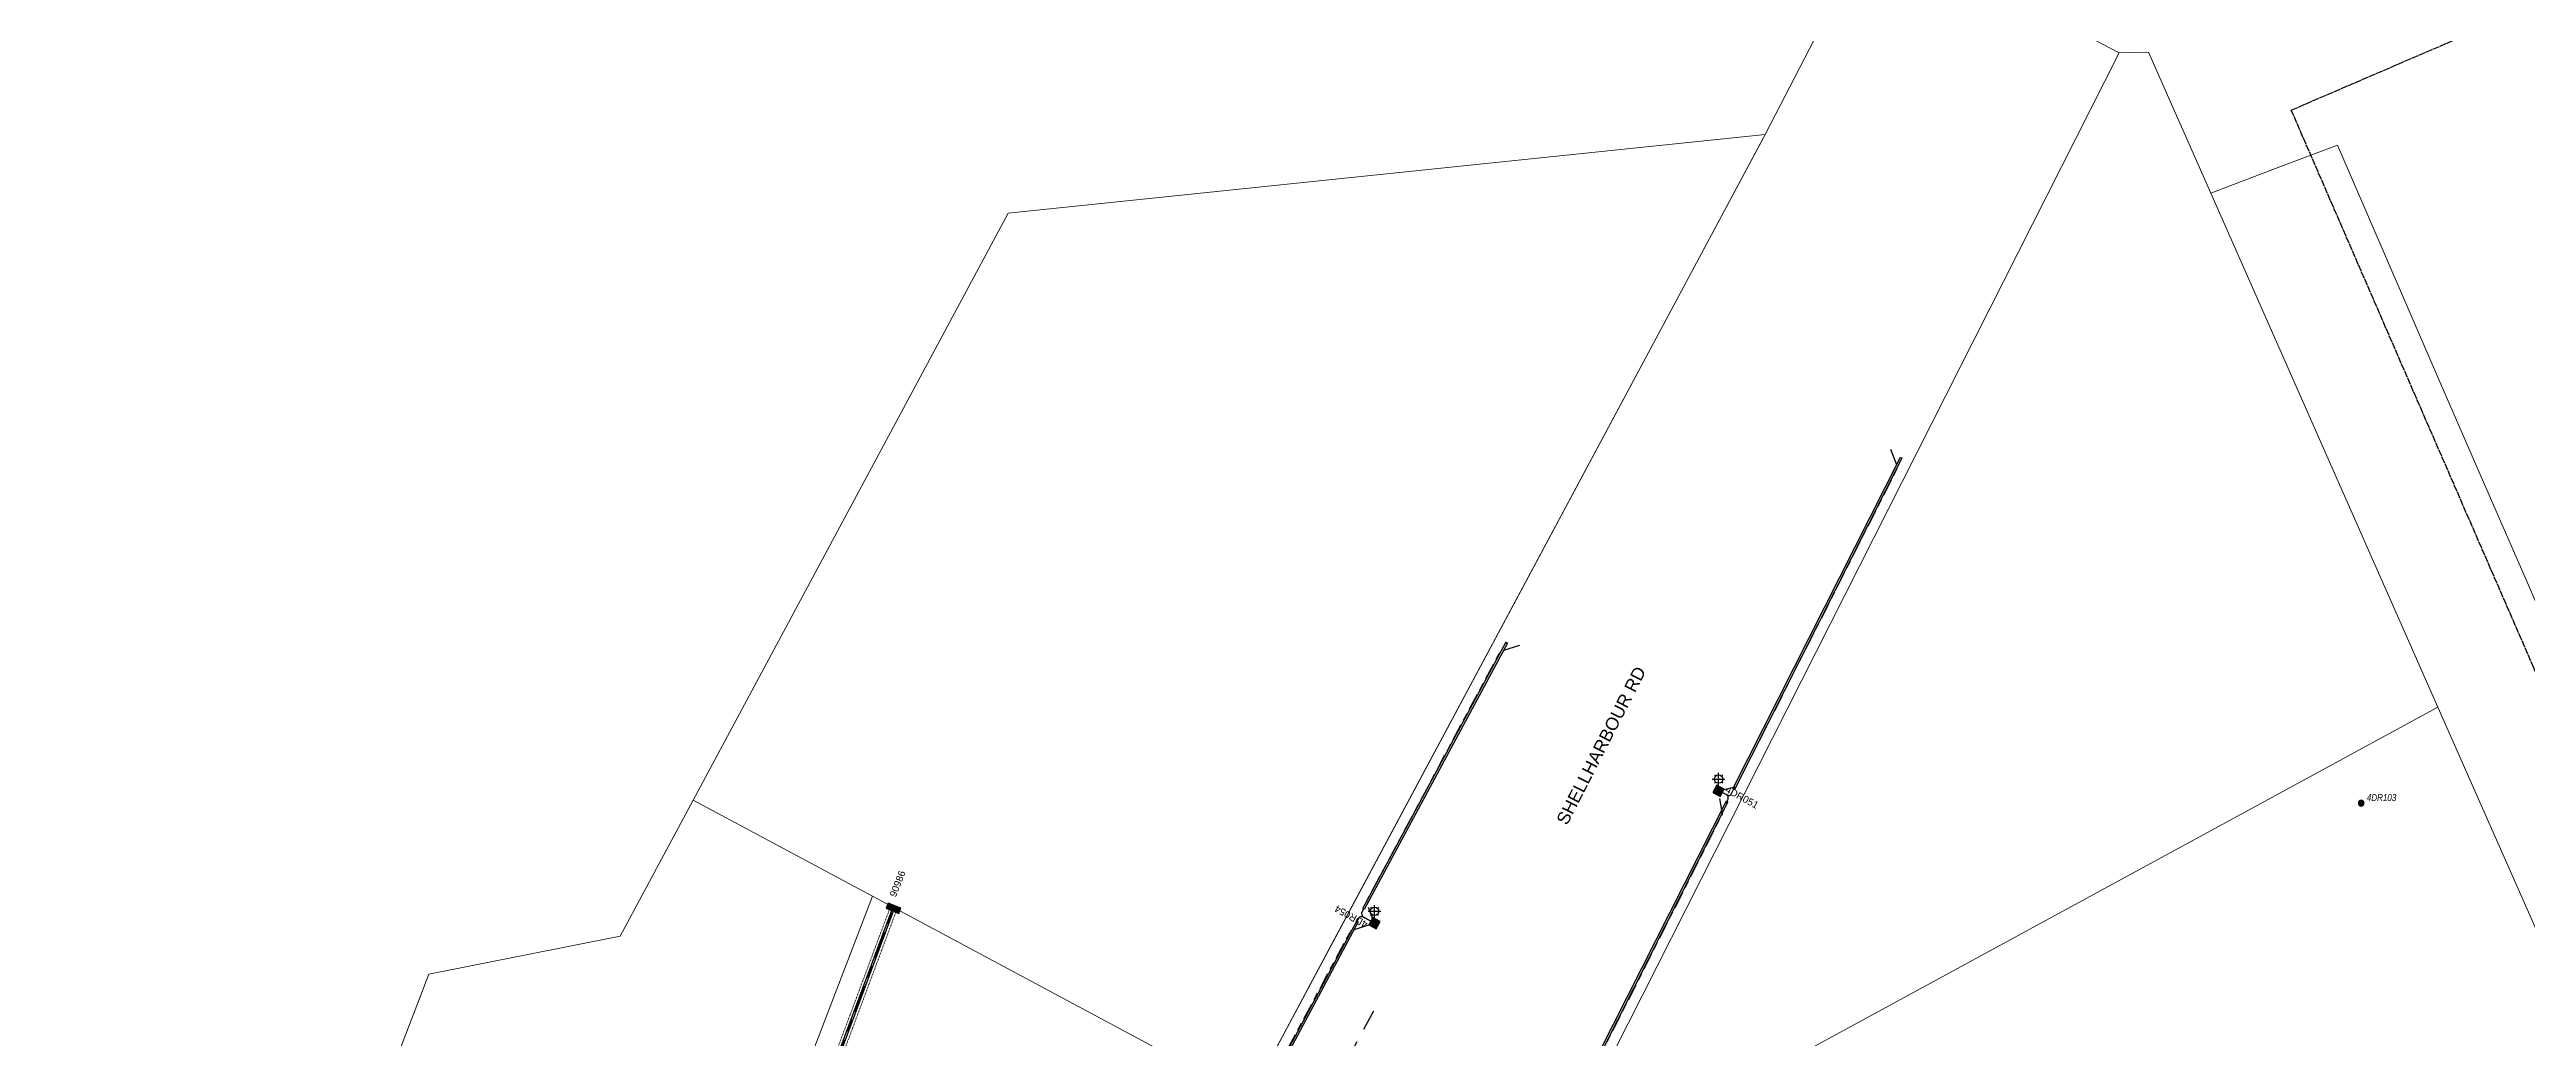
# Model space of a CAD drawing. Header units: metres. Extents: x 303058 to 305172, y 6169922 to 6171978.
# Drawn here: x 303682.6 to 304035.9, y 6171463.7 to 6171604.6 of the extents above; entities that cross this region are included whole.
import ezdxf
from ezdxf.enums import TextEntityAlignment as Align

# ---------------------------------------------------------------- set-up
doc = ezdxf.new("R2010")
doc.units = ezdxf.units.M
for name, pattern in [('Cable Exist OH', [1, 1, 0]), ('Cable Exist UG', [8.2, 4, -1.2, 1.8, -1.2]), ('Dash', [5, 3, -2]), ('HIDDEN', [0.375, 0.25, -0.125]), ('HIDDEN2', [0.1875, 0.125, -0.0625])]:
    doc.linetypes.add(name, pattern=pattern)
doc.layers.get('0').update_dxf_attribs({"color": 6})
for name, color, linetype in [('_User ExFOK', 9, 'Dash'), ('_User_NumColumnExist', 7, 'Continuous'), ('_User_NumPoleExist', 7, 'Continuous'), ('Duct_SP_EXT', 9, 'Continuous'), ('Equip_SP_SL_EXT', 8, 'Continuous'), ('Mains_HV_EXT', 7, 'Continuous'), ('Mains_LV_MOD', 7, 'Continuous'), ('Mains_SL_EXT', 7, 'Continuous'), ('SupportsOH_SP_TR_HV_LV_SL_EXT', 8, 'Continuous'), ('SupportsUG_SP_LV_EXT', 8, 'Continuous'), ('SupportsUG_SP_LV_SL_EXT', 7, 'Continuous'), ('Trench_SP_EXT', 8, 'Continuous')]:
    doc.layers.add(name, color=color, linetype=linetype)
for name, color, linetype, lineweight in [('Cadastre Developer_SP_NEW', 2, 'Continuous', 5), ('Cadastre Land Parcels_SP_EXT', 8, 'Continuous', 5), ('Cadastre Other Property_SP_EXT', 9, 'HIDDEN', 5), ('Cadastre Road Names_SP_HV_LV_SL_EXT', 9, 'Continuous', 5), ('Cadastre Roads_SP_EXT', 7, 'Continuous', 5)]:
    doc.layers.add(name, color=color, linetype=linetype, lineweight=lineweight)
doc.styles.add('COLUMN_LABEL', font='arial.ttf')
doc.styles.add('iecARIAL', font='arial.ttf', dxfattribs={"height": 2})
doc.styles.add('POLE_LABEL', font='ARIALNI.TTF')
doc.styles.get("Standard").update_dxf_attribs({"font": 'arial.ttf'})

# ---------------------------------------------------------------- blocks, each defined once
blk = doc.blocks.new('COLUMN_EXT')
blk.add_hatch(color=256).paths.add_polyline_path([(-1.49, 1.48), (-1.49, -1.49), (1.48, -1.49), (1.48, 1.48)])
blk.add_lwpolyline([(-1.49, -1.49), (1.48, -1.49), (1.48, 1.48), (-1.49, 1.48)], close=True)
at = {"flags": 9}
for tag, style, p in [('STRUCTURE_PLANT_NUMBER', 'POLE_LABEL', (1.81, 0.03)), ('STREET_CODE', 'COLUMN_LABEL', (1.81, -0.2))]:
    blk.add_attdef(tag, text='', height=0.2, dxfattribs=dict(at, style=style)).set_placement(p, align=Align.MIDDLE_LEFT)
at = {"flags": 1}
blk.add_attdef('Z', (1.81, -2.35), '', height=0.2, dxfattribs=at)
at = {"flags": 9}
for tag, p in [('COLUMN_TYPE', (1.81, -0.4)), ('OWNED_BY', (1.81, -0.6)), ('STATE', (1.81, -0.8)), ('USAGE', (1.81, -1)), ('STREETNAME', (1.81, -1.6)), ('SUBURB', (1.81, -1.8)), ('LEGEND', (1.81, -1.2)), ('LOCATION', (1.81, -1.4)), ('NOTES', (1.81, -2))]:
    blk.add_attdef(tag, text='', height=0.2, dxfattribs=at).set_placement(p, align=Align.MIDDLE_LEFT)
at = {"layer": '_User_NumColumnExist', "style": 'COLUMN_LABEL', "flags": 8}
blk.add_attdef('ASSET_NUM', text='', height=2.5, dxfattribs=at).set_placement((2, 2), align=Align.MIDDLE_LEFT)
blk = doc.blocks.new('PILLAR_EXT')
blk.add_hatch(color=256).paths.add_polyline_path([(-2.475, 0.99), (-2.475, -0.99), (2.475, -0.99), (2.475, 0.99)])
blk.add_lwpolyline([(-2.475, -0.99), (2.475, -0.99), (2.475, 0.99), (-2.475, 0.99)], close=True)
for tag, p, flags in [('OWNED_BY', (0, -0.2), 9), ('STATE', (0, -0.4), 9), ('SUPPORT_TYPE', (0, -0.6), 9), ('STREETNAME', (0, -1.8), 9), ('SUBURB', (0, -2), 1), ('USAGE', (0, -0.8), 9), ('LEGEND', (0, -1), 9), ('LOCATION', (0, -1.2), 9), ('NOTES', (0, -1.4), 9), ('PARENT', (0, -1.6), 9)]:
    blk.add_attdef(tag, p, '', height=0.2, dxfattribs=dict(flags=flags))
at = {"style": 'iecARIAL', "flags": 8}
blk.add_attdef('ASSET_NUM', (1.5, 3.5), '', height=2.5, dxfattribs=at)
blk = doc.blocks.new('*U139')
for p, q in [((-2.25, 4.22), (2.25, 4.22)), ((-1.46, 5.68), (-1.06, 5.28)), ((-1.46, 2.76), (-1.06, 3.16)), ((0, 1.97), (0, 6.47)), ((0, 0), (0, 2.72)), ((1.46, 5.68), (1.06, 5.28)), ((1.46, 2.76), (1.06, 3.16))]:
    blk.add_line(p, q)
blk.add_circle((0, 4.22), 1.5)
at = {"style": 'iecARIAL', "flags": 9}
blk.add_attdef('ASSET_NUM', (1.5, 1.5), '', height=2.5, dxfattribs=at)
for tag, p, height, flags in [('OPERATING_VOLTAGE', (0.98, -1.65), 0.2, 9), ('ORIENTATION', (0.98, -1.85), 0.2, 9), ('OWNED_BY', (0.98, -2.05), 0.2, 9), ('STATE', (0.98, -2.25), 0.2, 9), ('CONSTRUCTED_VOLTAGE', (0.98, -0.65), 0.2, 9), ('CONTROL_TYPE', (0.98, -0.85), 0.2, 9), ('LANTERN_PURPOSE', (0.98, -1.05), 0.2, 9), ('LANTERN_TYPE', (0.98, -1.25), 0.2, 9), ('NO_PHASES', (0.98, -1.45), 0.2, 9), ('USAGE', (0.98, -2.45), 0.2, 9), ('CEXIST', (0.98, -2.65), 0.2, 9), ('CNEW', (0.98, -2.85), 0.2, 9), ('CNUMBER', (0.98, -3.05), 0.2, 9), ('CREMOVE', (0.98, -3.25), 0.2, 9), ('CREPLACE', (0.98, -3.45), 0.2, 9), ('LKINGHEIGHT', (0.98, -3.65), 0.2, 9), ('LBRACKET', (0.98, -3.85), 0.2, 9), ('LBRACKETVOCAB', (0.98, -4.05), 0.2, 9), ('LCATEGORY', (0.98, -4.25), 0.2, 9), ('LCHARGE1', (0.98, -4.45), 0.2, 9), ('LCHARGE1PERCENT', (0.98, -4.65), 0.2, 9), ('LCHARGE2', (0.98, -4.85), 0.2, 9), ('LCHARGE2PERCENT', (0.98, -5.05), 0.2, 9), ('LCHARGE3', (0.98, -5.25), 0.2, 9), ('LCHARGE3PERCENT', (0.98, -5.45), 0.2, 9), ('LEXIST', (0.98, -5.65), 0.2, 9), ('LLAMP', (0.98, -5.85), 0.2, 9), ('LLAMPVOCAB', (0.98, -6.05), 0.2, 9), ('LMAST', (0.98, -6.25), 0.2, 9), ('LMASTVOCAB', (0.98, -6.45), 0.2, 9), ('LNEW', (0.98, -6.65), 0.2, 9), ('LANTNUMBER', (0.98, -6.85), 0.2, 9), ('LOUTREACH', (0.98, -7.25), 0.2, 9), ('LOUTREACHVOCAB', (0.98, -7.45), 0.2, 9), ('LRATECODE', (0.98, -7.65), 0.2, 9), ('LREMOVE', (0.98, -7.85), 0.2, 9), ('LREPLACE', (0.98, -8.05), 0.2, 9), ('LTYPE', (0.98, -8.25), 0.2, 9), ('LTYPEVOCAB', (0.98, -8.45), 0.2, 9), ('LEGEND', (0.98, -8.65), 0.2, 9), ('LOCATION', (0.98, -8.85), 0.2, 9), ('LNUMBER', (2.18, -3.25), 2.5, 8), ('STREETNAME', (0.98, -9.25), 0.2, 9), ('SUBURB', (0.98, -9.45), 0.2, 1), ('NOTES', (0.98, -9.05), 0.2, 9)]:
    blk.add_attdef(tag, p, '', height=height, dxfattribs=dict(flags=flags))
blk = doc.blocks.new('POLE_EXT')
blk.add_hatch(color=256).paths.add_polyline_path([(-1, 0, 1), (1, 0, 1)])
blk.add_lwpolyline([(-1, 0, 1), (1, 0, 1)], format="xyb", close=True)
for tag, height, flags, p in [('pNumber', 2.5, 8, (-17.84, 2.07)), ('OWNED_BY', 0.2, 9, (1.35, -0.4)), ('SPECIAL_USE', 0.2, 9, (1.35, -0.8)), ('STATE', 0.2, 9, (1.35, -1)), ('cLV', 0.2, 9, (1.35, -1.4)), ('hDepth', 0.2, 9, (1.35, -1.6)), ('hDia', 0.2, 9, (1.35, -1.8)), ('cHV', 0.2, 9, (1.35, -2)), ('cLinedev', 0.2, 9, (1.35, -3.4)), ('pExisting', 0.2, 9, (1.35, -3.8)), ('pFooting', 0.2, 9, (1.35, -4.4)), ('pNew', 0.2, 9, (1.35, -4.6)), ('pRelocate', 0.2, 9, (1.35, -5)), ('pRemove', 0.2, 9, (1.35, -5.2)), ('pReplace', 0.2, 9, (1.35, -5.4)), ('pStay', 0.2, 9, (1.35, -5.6)), ('pType', 0.2, 9, (1.35, -5.8)), ('cspan', 0.2, 9, (1.35, -6)), ('STREETNAME', 0.2, 9, (1.35, -6.2)), ('SUBURB', 0.2, 9, (1.35, -6.4)), ('OPERATED_BY', 0.2, 9, (1.36, -7.01)), ('PARENT', 0.2, 9, (1.35, -0.6)), ('USAGE', 0.2, 9, (1.35, -1.2)), ('LBRACKET', 0.2, 9, (1.35, -2.2)), ('LExisting', 0.2, 9, (1.35, -2.4)), ('LANTNUMBER', 0.2, 9, (1.35, -2.6)), ('LOther', 0.2, 9, (1.35, -2.8)), ('LRemove', 0.2, 9, (1.35, -3)), ('LEGEND', 0.2, 9, (1.35, -3.2)), ('LOCATION', 0.2, 9, (1.35, -3.6)), ('PFNUMBER', 0.2, 9, (1.35, -4)), ('NEWPFNUMBER', 0.2, 9, (1.35, -4.2)), ('NOTES', 0.2, 9, (1.35, -6.6)), ('MAINTAINED_BY', 0.2, 9, (1.36, -6.81))]:
    blk.add_attdef(tag, text='', height=height, dxfattribs=dict(flags=flags)).set_placement(p, align=Align.MIDDLE_LEFT)
at = {"style": 'POLE_LABEL', "flags": 9}
for tag, p in [('STRUCTURE_PLANT_NUMBER', (1.35, 0.03)), ('STREET_CODE', (1.35, -0.2))]:
    blk.add_attdef(tag, text='', height=0.2, dxfattribs=at).set_placement(p, align=Align.MIDDLE_LEFT)
at = {"flags": 1}
blk.add_attdef('Z', (1.35, -7.33), '', height=0.2, dxfattribs=at)
at = {"layer": '_User_NumPoleExist', "style": 'POLE_LABEL', "flags": 8}
blk.add_attdef('ASSET_NUM', text='', height=2.5, dxfattribs=at).set_placement((2, 2), align=Align.MIDDLE_LEFT)
blk = doc.blocks.new('A$C3D0B2D35')
at = {"layer": '_User ExFOK'}
blk.add_line((303871.46, 6171467.51), (303861.27, 6171448.53), dxfattribs=at)

msp = doc.modelspace()

# ---------------------------------------------------------------- linework, layer by layer
at = {"layer": 'Cadastre Land Parcels_SP_EXT', "linetype": 'Continuous'}
msp.add_lwpolyline([(303430.42, 6171461.64), (303510.03, 6171451.62), (303538.86, 6171447.99), (303543.74, 6171447.38), (303546.08, 6171446.79), (303715.74, 6171404.3), (303713.75, 6171412.99), (303736.68, 6171472.75), (303763.98, 6171478.19), (303774.39, 6171497.57), (303819.35, 6171581.27), (303927.31, 6171592.5), (303942.81, 6171622.51)], dxfattribs=at)
for points in [[(304023.3, 6171510.84), (303990.9, 6171584.16), (303982.03, 6171604.24), (303977.83, 6171604.15), (303895.43, 6171441.28), (304023.3, 6171510.84)], [(303865.85, 6171477.71), (303926.86, 6171591.61), (303927.31, 6171592.5), (303819.35, 6171581.27), (303774.39, 6171497.57), (303799.96, 6171483.88), (303853.74, 6171455.09), (303865.85, 6171477.71)], [(304063.51, 6171419.89), (304023.3, 6171510.84), (303895.43, 6171441.28), (303880.15, 6171410.95), (303890.46, 6171408.45), (303879.45, 6171363.62), (303933.85, 6171350.2), (303952.79, 6171360.39), (304063.51, 6171419.89)], [(303799.96, 6171483.88), (303774.39, 6171497.57), (303763.98, 6171478.19), (303736.68, 6171472.75), (303713.75, 6171412.99), (303715.74, 6171404.3), (303764.73, 6171392.03), (303799.96, 6171483.88)], [(303828.26, 6171407.48), (303853.74, 6171455.09), (303799.96, 6171483.88), (303764.73, 6171392.03), (303788.01, 6171386.2), (303828.26, 6171407.48)]]:
    msp.add_lwpolyline(points, close=True, dxfattribs=at)
at = {"layer": 'Cadastre Other Property_SP_EXT', "linetype": 'HIDDEN2'}
msp.add_lwpolyline([(303802.59, 6171482.54), (303768.37, 6171390.92), (303769.35, 6171390.68), (303803.49, 6171482.1), (303802.59, 6171482.54)], close=True, dxfattribs=at)
at = {"layer": 'Cadastre Roads_SP_EXT', "linetype": 'Continuous'}
for points in [[(303864.81, 6171380.69), (303865.53, 6171382.17), (303880.15, 6171410.95), (303895.43, 6171441.28), (303977.83, 6171604.15), (303960.39, 6171613.29), (303942.81, 6171622.51), (303927.31, 6171592.5), (303853.74, 6171455.09), (303828.26, 6171407.48), (303813.46, 6171379.83), (303836.14, 6171374.18), (303858.93, 6171368.5), (303864.81, 6171380.69)], [(304023.74, 6171556.9), (304008.96, 6171591), (304001.39, 6171588.13), (303990.9, 6171584.16), (304023.3, 6171510.84), (304063.51, 6171419.89), (304072.85, 6171424.42), (304079.72, 6171427.75), (304065.06, 6171461.68), (304059.8, 6171473.97), (304054.45, 6171486.35), (304049.1, 6171498.65), (304043.75, 6171510.95), (304035.89, 6171529), (304029.81, 6171542.91), (304023.74, 6171556.9)]]:
    msp.add_lwpolyline(points, close=True, dxfattribs=at)
at = {"layer": 'Duct_SP_EXT'}
for p, q in [((303946.6, 6171546.46), (303922.72, 6171499.23)), ((303946.81, 6171546.35), (303922.94, 6171499.12)), ((303946.6, 6171546.46), (303946.71, 6171546.4)), ((303946.81, 6171546.35), (303946.71, 6171546.4)), ((303890.34, 6171520.1), (303869.9, 6171482.09)), ((303890.34, 6171520.1), (303890.45, 6171520.04)), ((303890.56, 6171519.98), (303870.11, 6171481.98)), ((303890.56, 6171519.98), (303890.45, 6171520.04)), ((303922.72, 6171499.23), (303922.83, 6171499.17)), ((303922.94, 6171499.12), (303922.83, 6171499.17)), ((303921.78, 6171497.44), (303901.62, 6171457.58)), ((303922, 6171497.33), (303901.84, 6171457.47)), ((303921.78, 6171497.44), (303921.89, 6171497.38)), ((303922, 6171497.33), (303921.89, 6171497.38)), ((303769.18, 6171391.99), (303802.78, 6171481.97)), ((303769.4, 6171391.91), (303803.01, 6171481.88)), ((303802.78, 6171481.97), (303802.89, 6171481.93)), ((303803.01, 6171481.88), (303802.89, 6171481.93)), ((303869.9, 6171482.09), (303870.01, 6171482.04)), ((303870.11, 6171481.98), (303870.01, 6171482.04)), ((303869.06, 6171480.35), (303846.42, 6171437.98)), ((303869.27, 6171480.24), (303846.63, 6171437.86)), ((303869.06, 6171480.35), (303869.17, 6171480.29)), ((303869.27, 6171480.24), (303869.17, 6171480.29))]:
    msp.add_line(p, q, dxfattribs=at)
at = {"layer": 'Mains_HV_EXT', "linetype": 'Cable Exist OH'}
msp.add_lwpolyline([(304077.77, 6171422.91), (304057.03, 6171470.28), (304040.1, 6171509.32), (304021.16, 6171552.81), (304002.39, 6171595.99), (304053.57, 6171618.02), (304087.98, 6171633.03), (304204.64, 6171683.73)], dxfattribs=at)
at = {"layer": 'Mains_LV_MOD', "linetype": 'Cable Exist UG'}
msp.add_lwpolyline([(303766.9, 6171389.61), (303768.77, 6171390.56), (303802.97, 6171482.17)], dxfattribs=at)
at = {"layer": 'Mains_SL_EXT', "linetype": 'Cable Exist UG', "ltscale": 0.6, "flags": 128}
for points in [[(303920.69, 6171498.9), (303923.19, 6171499.51), (303923.19, 6171499.51), (303946.25, 6171545.06), (303945.27, 6171547.58)], [(303871.59, 6171480.04), (303870.45, 6171483.12), (303870.45, 6171483.12), (303889.58, 6171518.83), (303892.61, 6171519.76)], [(303899.73, 6171457.53), (303902.51, 6171458.61), (303902.51, 6171458.61), (303921.22, 6171495.6), (303920.69, 6171498.9)], [(303848.06, 6171435.96), (303846.72, 6171438.79), (303846.72, 6171438.79), (303868.24, 6171478.99), (303868.24, 6171478.99), (303871.59, 6171480.04)]]:
    msp.add_lwpolyline(points, dxfattribs=at)
at = {"layer": 'Trench_SP_EXT', "linetype": 'Cable Exist UG', "flags": 128}
for points in [[(303921.71, 6171497.12), (303922.04, 6171497.73), (303922.04, 6171497.73, 0.322275), (303921.85, 6171498.32), (303921.85, 6171498.32), (303920.52, 6171499)], [(303922.95, 6171499.41), (303922.44, 6171498.38), (303922.44, 6171498.38, -0.471344), (303921.95, 6171498.28), (303921.95, 6171498.28), (303920.59, 6171498.95)], [(303870.01, 6171482.04), (303869.75, 6171481.52), (303869.75, 6171481.52, 0.348584), (303870.29, 6171480.77), (303870.29, 6171480.77), (303871.59, 6171480.04)], [(303869.19, 6171480.39), (303869.47, 6171480.94), (303869.47, 6171480.94, -0.312929), (303870.08, 6171480.89), (303870.08, 6171480.89), (303871.68, 6171479.99)]]:
    msp.add_lwpolyline(points, format="xyb", dxfattribs=at)

# ---------------------------------------------------------------- block references
at = {"layer": 'Cadastre Developer_SP_NEW'}
msp.add_blockref('A$C3D0B2D35', (0, 0), dxfattribs=at)
at = {"layer": 'Equip_SP_SL_EXT', "xscale": 0.4, "yscale": 0.4, "zscale": 0.4}
for p in [(303920.69, 6171498.9), (303871.59, 6171480.04)]:
    msp.add_blockref('*U139', p, dxfattribs=at)
at = {"layer": 'SupportsOH_SP_TR_HV_LV_SL_EXT'}
ref = msp.add_blockref('POLE_EXT', (304012.37, 6171497.15), dxfattribs=dict(at, xscale=0.4, yscale=0.4, zscale=0.4))
ref.add_attrib('ASSET_NUM', '4DR103', dxfattribs={"layer": '_User_NumPoleExist', "height": 1, "style": 'POLE_LABEL'}).set_placement((304013.17, 6171497.95), align=Align.MIDDLE_LEFT)
at = {"layer": 'SupportsUG_SP_LV_EXT'}
ref = msp.add_blockref('PILLAR_EXT', (303802.97, 6171482.17), dxfattribs=dict(at, xscale=0.4, yscale=0.4, zscale=0.4, rotation=158.3018492714596))
ref.add_attrib('ASSET_NUM', '90986', dxfattribs={"layer": '0', "height": 1, "rotation": 68.4108, "style": 'iecARIAL'}).set_placement((303803.57, 6171483.57), align=Align.BOTTOM_LEFT)
at = {"layer": 'SupportsUG_SP_LV_SL_EXT'}
ref = msp.add_blockref('COLUMN_EXT', (303920.69, 6171498.9), dxfattribs=dict(at, xscale=0.4, yscale=0.4, zscale=0.4, rotation=331.230645864499))
ref.add_attrib('ASSET_NUM', '4DR051', dxfattribs={"layer": '_User_NumColumnExist', "height": 1, "rotation": 331.2306, "style": 'COLUMN_LABEL'}).set_placement((303921.78, 6171499.22), align=Align.MIDDLE_LEFT)
ref = msp.add_blockref('COLUMN_EXT', (303871.59, 6171480.04), dxfattribs=dict(at, xscale=0.4, yscale=0.4, zscale=0.4, rotation=151.0806057196108))
ref.add_attrib('ASSET_NUM', '4DR054', dxfattribs={"layer": '_User_NumColumnExist', "height": 1, "rotation": 151.0806, "style": 'COLUMN_LABEL'}).set_placement((303870.5, 6171479.73), align=Align.MIDDLE_LEFT)

# ---------------------------------------------------------------- texts
at = {"layer": 'Cadastre Road Names_SP_HV_LV_SL_EXT'}
msp.add_text('SHELLHARBOUR RD', height=1.8, rotation=62.8898, dxfattribs=at).set_placement((303899.06, 6171493.89))

doc.saveas('drawing.dxf')
